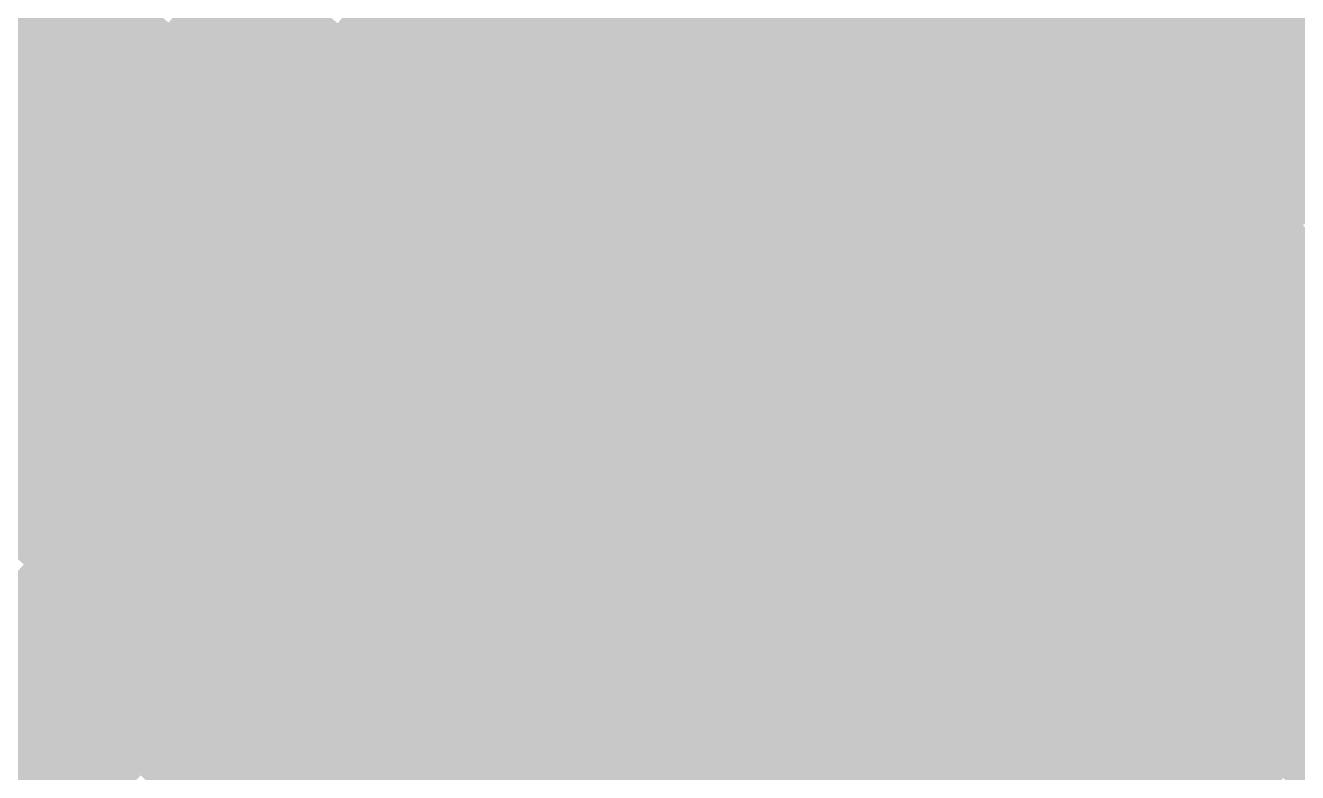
# Model space of a CAD drawing. Header units: inches. Extents: x -266 to 784, y -170 to 213.
# Drawn here: x 88.02 to 123.27, y 91.29 to 112.01 of the extents above; entities that cross this region are included whole.
import ezdxf

# ---------------------------------------------------------------- set-up
doc = ezdxf.new("R2010")
doc.units = ezdxf.units.IN
doc.header["$MEASUREMENT"] = 0

msp = doc.modelspace()

# ---------------------------------------------------------------- linework, layer by layer
at = {"color": 59, "true_color": 0x504828}
msp.add_solid([(98.629099, 114.338536), (99.282272, 115.095745), (101.405402, 111.88362), (102.076961, 112.624571)], dxfattribs=at)
at = {"color": 250, "true_color": 0x322c19}
msp.add_solid([(108.947406, 114.431039), (109.636947, 115.155286), (111.722871, 111.722871), (112.429978, 112.429978)], dxfattribs=at)
at = {"color": 250, "true_color": 0x211c10}
for points in [[(114.551299, 114.551299), (115.258405, 115.258405), (117.328027, 111.705568), (118.052275, 112.395109)], [(117.328027, 111.705568), (118.052275, 112.395109), (120.034082, 108.792551), (120.775033, 109.46411)], [(120.034082, 108.792551), (120.775033, 109.46411), (122.667833, 105.814001), (123.425042, 106.467173)]]:
    msp.add_solid(points, dxfattribs=at)
at = {"color": 28, "true_color": 0x100e08}
msp.add_solid([(120.225016, 114.46373), (120.949263, 115.153271), (122.997887, 111.478787), (123.738838, 112.150345)], dxfattribs=at)
at = {"color": 39, "true_color": 0x433c21}
msp.add_solid([(103.420079, 114.106473), (104.091638, 114.847424), (106.189244, 111.534051), (106.878784, 112.258298)], dxfattribs=at)
at = {"color": 37, "true_color": 0x6e6536}
msp.add_solid([(88.593349, 113.521886), (89.208581, 114.310232), (91.352633, 111.313505), (91.987026, 112.086516)], dxfattribs=at)
at = {"color": 59, "true_color": 0x615830}
msp.add_solid([(93.255813, 113.632537), (93.890206, 114.405547), (96.016408, 111.3097), (96.669581, 112.066909)], dxfattribs=at)
at = {"color": 59, "true_color": 0x544c2a}
msp.add_solid([(97.975926, 113.581327), (98.629099, 114.338536), (100.733843, 111.142669), (101.405402, 111.88362)], dxfattribs=at)
at = {"color": 250, "true_color": 0x36301b}
msp.add_solid([(108.257866, 113.706792), (108.947406, 114.431039), (111.015765, 111.015765), (111.722871, 111.722871)], dxfattribs=at)
at = {"color": 250, "true_color": 0x252012}
for points in [[(113.844192, 113.844192), (114.551299, 114.551299), (116.60378, 111.016028), (117.328027, 111.705568)], [(116.60378, 111.016028), (117.328027, 111.705568), (119.293131, 108.120992), (120.034082, 108.792551)]]:
    msp.add_solid(points, dxfattribs=at)
at = {"color": 28, "true_color": 0x14110a}
for points in [[(119.500769, 113.77419), (120.225016, 114.46373), (122.256936, 110.807228), (122.997887, 111.478787)], [(122.256936, 110.807228), (122.997887, 111.478787), (124.93946, 107.773519), (125.696669, 108.426692)]]:
    msp.add_solid(points, dxfattribs=at)
at = {"color": 49, "true_color": 0x483f23}
msp.add_solid([(102.74852, 113.365522), (103.420079, 114.106473), (105.499703, 110.809804), (106.189244, 111.534051)], dxfattribs=at)
at = {"color": 47, "true_color": 0x726939}
msp.add_solid([(87.978117, 112.733539), (88.593349, 113.521886), (90.71824, 110.540495), (91.352633, 111.313505)], dxfattribs=at)
at = {"color": 37, "true_color": 0x655c32}
msp.add_solid([(92.621419, 112.859526), (93.255813, 113.632537), (95.363235, 110.552492), (96.016408, 111.3097)], dxfattribs=at)
at = {"color": 59, "true_color": 0x594f2c}
msp.add_solid([(97.322754, 112.824118), (97.975926, 113.581327), (100.062284, 110.401718), (100.733843, 111.142669)], dxfattribs=at)
at = {"color": 29, "true_color": 0x3b331d}
for points in [[(107.568325, 112.982545), (108.257866, 113.706792), (110.308658, 110.308658), (111.015765, 111.015765)], [(110.308658, 110.308658), (111.015765, 111.015765), (112.982545, 107.568325), (113.706792, 108.257866)]]:
    msp.add_solid(points, dxfattribs=at)
at = {"color": 250, "true_color": 0x2a2414}
msp.add_solid([(113.137085, 113.137085), (113.844192, 113.844192), (115.879533, 110.326487), (116.60378, 111.016028)], dxfattribs=at)
at = {"color": 28, "true_color": 0x19150c}
msp.add_solid([(118.776522, 113.084649), (119.500769, 113.77419), (121.515985, 110.135669), (122.256936, 110.807228)], dxfattribs=at)
at = {"color": 49, "true_color": 0x4c4325}
msp.add_solid([(102.076961, 112.624571), (102.74852, 113.365522), (104.810163, 110.085557), (105.499703, 110.809804)], dxfattribs=at)
at = {"color": 37, "true_color": 0x6a6034}
msp.add_solid([(91.987026, 112.086516), (92.621419, 112.859526), (94.710062, 109.795283), (95.363235, 110.552492)], dxfattribs=at)
at = {"color": 59, "true_color": 0x5d532e}
msp.add_solid([(96.669581, 112.066909), (97.322754, 112.824118), (99.390725, 109.660767), (100.062284, 110.401718)], dxfattribs=at)
at = {"color": 39, "true_color": 0x3f371f}
msp.add_solid([(106.878784, 112.258298), (107.568325, 112.982545), (109.601551, 109.601551), (110.308658, 110.308658)], dxfattribs=at)
at = {"color": 250, "true_color": 0x2e2816}
msp.add_solid([(112.429978, 112.429978), (113.137085, 113.137085), (115.155286, 109.636947), (115.879533, 110.326487)], dxfattribs=at)
at = {"color": 28, "true_color": 0x1d180e}
for points in [[(118.052275, 112.395109), (118.776522, 113.084649), (120.775033, 109.46411), (121.515985, 110.135669)], [(120.775033, 109.46411), (121.515985, 110.135669), (123.425042, 106.467173), (124.182251, 107.120346)]]:
    msp.add_solid(points, dxfattribs=at)
at = {"color": 47, "true_color": 0x766d3b}
msp.add_solid([(87.362886, 111.945193), (87.978117, 112.733539), (90.083846, 109.767484), (90.71824, 110.540495)], dxfattribs=at)
at = {"color": 49, "true_color": 0x504728}
msp.add_solid([(101.405402, 111.88362), (102.076961, 112.624571), (104.120622, 109.36131), (104.810163, 110.085557)], dxfattribs=at)
at = {"color": 39, "true_color": 0x433b21}
msp.add_solid([(106.189244, 111.534051), (106.878784, 112.258298), (108.894444, 108.894444), (109.601551, 109.601551)], dxfattribs=at)
at = {"color": 250, "true_color": 0x322b19}
for points in [[(111.722871, 111.722871), (112.429978, 112.429978), (114.431039, 108.947406), (115.155286, 109.636947)], [(114.431039, 108.947406), (115.155286, 109.636947), (117.070278, 106.106315), (117.811229, 106.777874)]]:
    msp.add_solid(points, dxfattribs=at)
at = {"color": 28, "true_color": 0x100d08}
msp.add_solid([(122.997887, 111.478787), (123.738838, 112.150345), (125.696669, 108.426692), (126.453877, 109.079865)], dxfattribs=at)
at = {"color": 47, "true_color": 0x7b713d}
msp.add_solid([(86.747654, 111.156846), (87.362886, 111.945193), (89.449453, 108.994474), (90.083846, 109.767484)], dxfattribs=at)
at = {"color": 37, "true_color": 0x6e6436}
msp.add_solid([(91.352633, 111.313505), (91.987026, 112.086516), (94.056889, 109.038074), (94.710062, 109.795283)], dxfattribs=at)
at = {"color": 59, "true_color": 0x615730}
msp.add_solid([(96.016408, 111.3097), (96.669581, 112.066909), (98.719166, 108.919815), (99.390725, 109.660767)], dxfattribs=at)
at = {"color": 59, "true_color": 0x544b2a}
msp.add_solid([(100.733843, 111.142669), (101.405402, 111.88362), (103.431082, 108.637062), (104.120622, 109.36131)], dxfattribs=at)
at = {"color": 49, "true_color": 0x483e23}
for points in [[(105.499703, 110.809804), (106.189244, 111.534051), (108.187338, 108.187338), (108.894444, 108.894444)], [(108.187338, 108.187338), (108.894444, 108.894444), (110.809804, 105.499703), (111.534051, 106.189244)]]:
    msp.add_solid(points, dxfattribs=at)
at = {"color": 250, "true_color": 0x362f1b}
msp.add_solid([(111.015765, 111.015765), (111.722871, 111.722871), (113.706792, 108.257866), (114.431039, 108.947406)], dxfattribs=at)
at = {"color": 47, "true_color": 0x7f753f}
msp.add_solid([(86.132423, 110.3685), (86.747654, 111.156846), (88.81506, 108.221463), (89.449453, 108.994474)], dxfattribs=at)
at = {"color": 47, "true_color": 0x726839}
msp.add_solid([(90.71824, 110.540495), (91.352633, 111.313505), (93.403717, 108.280865), (94.056889, 109.038074)], dxfattribs=at)
at = {"color": 37, "true_color": 0x655b32}
msp.add_solid([(95.363235, 110.552492), (96.016408, 111.3097), (98.047607, 108.178864), (98.719166, 108.919815)], dxfattribs=at)
at = {"color": 59, "true_color": 0x594e2c}
msp.add_solid([(100.062284, 110.401718), (100.733843, 111.142669), (102.741541, 107.912815), (103.431082, 108.637062)], dxfattribs=at)
at = {"color": 49, "true_color": 0x4c4225}
msp.add_solid([(104.810163, 110.085557), (105.499703, 110.809804), (107.480231, 107.480231), (108.187338, 108.187338)], dxfattribs=at)
at = {"color": 250, "true_color": 0x2a2314}
for points in [[(115.879533, 110.326487), (116.60378, 111.016028), (118.55218, 107.449433), (119.293131, 108.120992)], [(118.55218, 107.449433), (119.293131, 108.120992), (121.153415, 104.507655), (121.910624, 105.160828)]]:
    msp.add_solid(points, dxfattribs=at)
at = {"color": 28, "true_color": 0x19140c}
msp.add_solid([(121.515985, 110.135669), (122.256936, 110.807228), (124.182251, 107.120346), (124.93946, 107.773519)], dxfattribs=at)
at = {"color": 57, "true_color": 0x837941}
msp.add_solid([(85.517191, 109.580153), (86.132423, 110.3685), (88.180667, 107.448453), (88.81506, 108.221463)], dxfattribs=at)
at = {"color": 47, "true_color": 0x766c3b}
msp.add_solid([(90.083846, 109.767484), (90.71824, 110.540495), (92.750544, 107.523656), (93.403717, 108.280865)], dxfattribs=at)
at = {"color": 37, "true_color": 0x6a5f34}
msp.add_solid([(94.710062, 109.795283), (95.363235, 110.552492), (97.376048, 107.437913), (98.047607, 108.178864)], dxfattribs=at)
at = {"color": 59, "true_color": 0x5d522e}
msp.add_solid([(99.390725, 109.660767), (100.062284, 110.401718), (102.052001, 107.188568), (102.741541, 107.912815)], dxfattribs=at)
at = {"color": 49, "true_color": 0x504628}
msp.add_solid([(104.120622, 109.36131), (104.810163, 110.085557), (106.773124, 106.773124), (107.480231, 107.480231)], dxfattribs=at)
at = {"color": 39, "true_color": 0x3f361f}
for points in [[(109.601551, 109.601551), (110.308658, 110.308658), (112.258298, 106.878784), (112.982545, 107.568325)], [(112.258298, 106.878784), (112.982545, 107.568325), (114.847424, 104.091638), (115.588376, 104.763197)]]:
    msp.add_solid(points, dxfattribs=at)
at = {"color": 250, "true_color": 0x2e2716}
msp.add_solid([(115.155286, 109.636947), (115.879533, 110.326487), (117.811229, 106.777874), (118.55218, 107.449433)], dxfattribs=at)
at = {"color": 47, "true_color": 0x7b703d}
msp.add_solid([(89.449453, 108.994474), (90.083846, 109.767484), (92.097371, 106.766447), (92.750544, 107.523656)], dxfattribs=at)
at = {"color": 37, "true_color": 0x6e6336}
msp.add_solid([(94.056889, 109.038074), (94.710062, 109.795283), (96.70449, 106.696962), (97.376048, 107.437913)], dxfattribs=at)
at = {"color": 59, "true_color": 0x615630}
msp.add_solid([(98.719166, 108.919815), (99.390725, 109.660767), (101.36246, 106.464321), (102.052001, 107.188568)], dxfattribs=at)
at = {"color": 57, "true_color": 0x887d43}
msp.add_solid([(84.90196, 108.791807), (85.517191, 109.580153), (87.546273, 106.675443), (88.180667, 107.448453)], dxfattribs=at)
at = {"color": 59, "true_color": 0x544a2a}
msp.add_solid([(103.431082, 108.637062), (104.120622, 109.36131), (106.066017, 106.066017), (106.773124, 106.773124)], dxfattribs=at)
at = {"color": 39, "true_color": 0x433a21}
msp.add_solid([(108.894444, 108.894444), (109.601551, 109.601551), (111.534051, 106.189244), (112.258298, 106.878784)], dxfattribs=at)
at = {"color": 47, "true_color": 0x7f743f}
msp.add_solid([(88.81506, 108.221463), (89.449453, 108.994474), (91.444198, 106.009239), (92.097371, 106.766447)], dxfattribs=at)
at = {"color": 37, "true_color": 0x726639}
msp.add_solid([(93.403717, 108.280865), (94.056889, 109.038074), (96.032931, 105.956011), (96.70449, 106.696962)], dxfattribs=at)
at = {"color": 29, "true_color": 0x362e1b}
for points in [[(113.706792, 108.257866), (114.431039, 108.947406), (116.329327, 105.434756), (117.070278, 106.106315)], [(116.329327, 105.434756), (117.070278, 106.106315), (118.881789, 102.548136), (119.638998, 103.201309)]]:
    msp.add_solid(points, dxfattribs=at)
at = {"color": 37, "true_color": 0x655a32}
msp.add_solid([(98.047607, 108.178864), (98.719166, 108.919815), (100.67292, 105.740074), (101.36246, 106.464321)], dxfattribs=at)
at = {"color": 59, "true_color": 0x594d2c}
msp.add_solid([(102.741541, 107.912815), (103.431082, 108.637062), (105.35891, 105.35891), (106.066017, 106.066017)], dxfattribs=at)
at = {"color": 250, "true_color": 0x251f12}
for points in [[(119.293131, 108.120992), (120.034082, 108.792551), (121.910624, 105.160828), (122.667833, 105.814001)], [(121.910624, 105.160828), (122.667833, 105.814001), (124.454683, 102.137319), (125.227693, 102.771712)]]:
    msp.add_solid(points, dxfattribs=at)
at = {"color": 47, "true_color": 0x766a3b}
msp.add_solid([(92.750544, 107.523656), (93.403717, 108.280865), (95.361372, 105.21506), (96.032931, 105.956011)], dxfattribs=at)
at = {"color": 29, "true_color": 0x3b321d}
msp.add_solid([(112.982545, 107.568325), (113.706792, 108.257866), (115.588376, 104.763197), (116.329327, 105.434756)], dxfattribs=at)
at = {"color": 47, "true_color": 0x837741}
msp.add_solid([(88.180667, 107.448453), (88.81506, 108.221463), (90.791025, 105.25203), (91.444198, 106.009239)], dxfattribs=at)
at = {"color": 37, "true_color": 0x6a5e34}
msp.add_solid([(97.376048, 107.437913), (98.047607, 108.178864), (99.983379, 105.015827), (100.67292, 105.740074)], dxfattribs=at)
at = {"color": 59, "true_color": 0x5d512e}
msp.add_solid([(102.052001, 107.188568), (102.741541, 107.912815), (104.651804, 104.651804), (105.35891, 105.35891)], dxfattribs=at)
at = {"color": 49, "true_color": 0x4c4125}
msp.add_solid([(107.480231, 107.480231), (108.187338, 108.187338), (110.085557, 104.810163), (110.809804, 105.499703)], dxfattribs=at)
at = {"color": 57, "true_color": 0x887b43}
msp.add_solid([(87.546273, 106.675443), (88.180667, 107.448453), (90.137852, 104.494821), (90.791025, 105.25203)], dxfattribs=at)
at = {"color": 47, "true_color": 0x7b6e3d}
msp.add_solid([(92.097371, 106.766447), (92.750544, 107.523656), (94.689813, 104.474109), (95.361372, 105.21506)], dxfattribs=at)
at = {"color": 37, "true_color": 0x6e6136}
msp.add_solid([(96.70449, 106.696962), (97.376048, 107.437913), (99.293838, 104.29158), (99.983379, 105.015827)], dxfattribs=at)
at = {"color": 59, "true_color": 0x615530}
msp.add_solid([(101.36246, 106.464321), (102.052001, 107.188568), (103.944697, 103.944697), (104.651804, 104.651804)], dxfattribs=at)
at = {"color": 49, "true_color": 0x504528}
msp.add_solid([(106.773124, 106.773124), (107.480231, 107.480231), (109.36131, 104.120622), (110.085557, 104.810163)], dxfattribs=at)
at = {"color": 250, "true_color": 0x2e2616}
for points in [[(117.811229, 106.777874), (118.55218, 107.449433), (120.396207, 103.854482), (121.153415, 104.507655)], [(120.396207, 103.854482), (121.153415, 104.507655), (122.908662, 100.868532), (123.681673, 101.502925)]]:
    msp.add_solid(points, dxfattribs=at)
at = {"color": 39, "true_color": 0x433921}
msp.add_solid([(111.534051, 106.189244), (112.258298, 106.878784), (114.106473, 103.420079), (114.847424, 104.091638)], dxfattribs=at)
at = {"color": 57, "true_color": 0x8c7f45}
msp.add_solid([(86.91188, 105.902432), (87.546273, 106.675443), (89.484679, 103.737612), (90.137852, 104.494821)], dxfattribs=at)
at = {"color": 47, "true_color": 0x7f723f}
msp.add_solid([(91.444198, 106.009239), (92.097371, 106.766447), (94.018254, 103.733158), (94.689813, 104.474109)], dxfattribs=at)
at = {"color": 37, "true_color": 0x726539}
msp.add_solid([(96.032931, 105.956011), (96.70449, 106.696962), (98.604298, 103.567333), (99.293838, 104.29158)], dxfattribs=at)
at = {"color": 59, "true_color": 0x54492a}
msp.add_solid([(106.066017, 106.066017), (106.773124, 106.773124), (108.637062, 103.431082), (109.36131, 104.120622)], dxfattribs=at)
at = {"color": 250, "true_color": 0x322a19}
msp.add_solid([(117.070278, 106.106315), (117.811229, 106.777874), (119.638998, 103.201309), (120.396207, 103.854482)], dxfattribs=at)
at = {"color": 37, "true_color": 0x655932}
msp.add_solid([(100.67292, 105.740074), (101.36246, 106.464321), (103.23759, 103.23759), (103.944697, 103.944697)], dxfattribs=at)
at = {"color": 39, "true_color": 0x483d23}
msp.add_solid([(110.809804, 105.499703), (111.534051, 106.189244), (113.365522, 102.74852), (114.106473, 103.420079)], dxfattribs=at)
at = {"color": 250, "true_color": 0x211b10}
msp.add_solid([(122.667833, 105.814001), (123.425042, 106.467173), (125.227693, 102.771712), (126.000704, 103.406105)], dxfattribs=at)
at = {"color": 45, "true_color": 0x908348}
msp.add_solid([(86.277487, 105.129422), (86.91188, 105.902432), (88.831507, 102.980403), (89.484679, 103.737612)], dxfattribs=at)
at = {"color": 47, "true_color": 0x837641}
msp.add_solid([(90.791025, 105.25203), (91.444198, 106.009239), (93.346695, 102.992206), (94.018254, 103.733158)], dxfattribs=at)
at = {"color": 47, "true_color": 0x76693b}
msp.add_solid([(95.361372, 105.21506), (96.032931, 105.956011), (97.914757, 102.843086), (98.604298, 103.567333)], dxfattribs=at)
at = {"color": 59, "true_color": 0x594c2c}
msp.add_solid([(105.35891, 105.35891), (106.066017, 106.066017), (107.912815, 102.741541), (108.637062, 103.431082)], dxfattribs=at)
at = {"color": 37, "true_color": 0x6a5c34}
msp.add_solid([(99.983379, 105.015827), (100.67292, 105.740074), (102.530483, 102.530483), (103.23759, 103.23759)], dxfattribs=at)
at = {"color": 49, "true_color": 0x4c4025}
msp.add_solid([(110.085557, 104.810163), (110.809804, 105.499703), (112.624571, 102.076961), (113.365522, 102.74852)], dxfattribs=at)
at = {"color": 29, "true_color": 0x3b311d}
msp.add_solid([(115.588376, 104.763197), (116.329327, 105.434756), (118.12458, 101.894963), (118.881789, 102.548136)], dxfattribs=at)
at = {"color": 45, "true_color": 0x94874a}
msp.add_solid([(85.643093, 104.356411), (86.277487, 105.129422), (88.178334, 102.223194), (88.831507, 102.980403)], dxfattribs=at)
at = {"color": 57, "true_color": 0x887a43}
msp.add_solid([(90.137852, 104.494821), (90.791025, 105.25203), (92.675136, 102.251255), (93.346695, 102.992206)], dxfattribs=at)
at = {"color": 47, "true_color": 0x7b6d3d}
msp.add_solid([(94.689813, 104.474109), (95.361372, 105.21506), (97.225217, 102.118839), (97.914757, 102.843086)], dxfattribs=at)
at = {"color": 59, "true_color": 0x5d502e}
msp.add_solid([(104.651804, 104.651804), (105.35891, 105.35891), (107.188568, 102.052001), (107.912815, 102.741541)], dxfattribs=at)
at = {"color": 250, "true_color": 0x2a2214}
msp.add_solid([(121.153415, 104.507655), (121.910624, 105.160828), (123.681673, 101.502925), (124.454683, 102.137319)], dxfattribs=at)
at = {"color": 37, "true_color": 0x6e6036}
msp.add_solid([(99.293838, 104.29158), (99.983379, 105.015827), (101.823376, 101.823376), (102.530483, 102.530483)], dxfattribs=at)
at = {"color": 49, "true_color": 0x504428}
msp.add_solid([(109.36131, 104.120622), (110.085557, 104.810163), (111.88362, 101.405402), (112.624571, 102.076961)], dxfattribs=at)
at = {"color": 39, "true_color": 0x3f351f}
msp.add_solid([(114.847424, 104.091638), (115.588376, 104.763197), (117.367371, 101.241791), (118.12458, 101.894963)], dxfattribs=at)
at = {"color": 45, "true_color": 0x998b4c}
msp.add_solid([(85.0087, 103.583401), (85.643093, 104.356411), (87.525161, 101.465985), (88.178334, 102.223194)], dxfattribs=at)
at = {"color": 57, "true_color": 0x8c7d45}
msp.add_solid([(89.484679, 103.737612), (90.137852, 104.494821), (92.003577, 101.510304), (92.675136, 102.251255)], dxfattribs=at)
at = {"color": 47, "true_color": 0x7f713f}
msp.add_solid([(94.018254, 103.733158), (94.689813, 104.474109), (96.535676, 101.394592), (97.225217, 102.118839)], dxfattribs=at)
at = {"color": 59, "true_color": 0x615430}
msp.add_solid([(103.944697, 103.944697), (104.651804, 104.651804), (106.464321, 101.36246), (107.188568, 102.052001)], dxfattribs=at)
at = {"color": 37, "true_color": 0x726439}
msp.add_solid([(98.604298, 103.567333), (99.293838, 104.29158), (101.11627, 101.11627), (101.823376, 101.823376)], dxfattribs=at)
at = {"color": 59, "true_color": 0x54482a}
msp.add_solid([(108.637062, 103.431082), (109.36131, 104.120622), (111.142669, 100.733843), (111.88362, 101.405402)], dxfattribs=at)
at = {"color": 39, "true_color": 0x433821}
for points in [[(114.106473, 103.420079), (114.847424, 104.091638), (116.610162, 100.588618), (117.367371, 101.241791)], [(116.610162, 100.588618), (117.367371, 101.241791), (119.04361, 97.696566), (119.81662, 98.330959)]]:
    msp.add_solid(points, dxfattribs=at)
at = {"color": 45, "true_color": 0x908148}
msp.add_solid([(88.831507, 102.980403), (89.484679, 103.737612), (91.332018, 100.769353), (92.003577, 101.510304)], dxfattribs=at)
at = {"color": 47, "true_color": 0x837441}
msp.add_solid([(93.346695, 102.992206), (94.018254, 103.733158), (95.846136, 100.670345), (96.535676, 101.394592)], dxfattribs=at)
at = {"color": 59, "true_color": 0x655732}
msp.add_solid([(103.23759, 103.23759), (103.944697, 103.944697), (105.740074, 100.67292), (106.464321, 101.36246)], dxfattribs=at)
at = {"color": 250, "true_color": 0x322919}
for points in [[(119.638998, 103.201309), (120.396207, 103.854482), (122.135652, 100.234139), (122.908662, 100.868532)], [(122.135652, 100.234139), (122.908662, 100.868532), (124.558736, 97.206591), (125.347082, 97.821823)]]:
    msp.add_solid(points, dxfattribs=at)
at = {"color": 47, "true_color": 0x76683b}
msp.add_solid([(97.914757, 102.843086), (98.604298, 103.567333), (100.409163, 100.409163), (101.11627, 101.11627)], dxfattribs=at)
at = {"color": 59, "true_color": 0x594b2c}
msp.add_solid([(107.912815, 102.741541), (108.637062, 103.431082), (110.401718, 100.062284), (111.142669, 100.733843)], dxfattribs=at)
at = {"color": 39, "true_color": 0x483c23}
msp.add_solid([(113.365522, 102.74852), (114.106473, 103.420079), (115.852954, 99.935445), (116.610162, 100.588618)], dxfattribs=at)
at = {"color": 45, "true_color": 0x94854a}
msp.add_solid([(88.178334, 102.223194), (88.831507, 102.980403), (90.660459, 100.028402), (91.332018, 100.769353)], dxfattribs=at)
at = {"color": 57, "true_color": 0x887843}
msp.add_solid([(92.675136, 102.251255), (93.346695, 102.992206), (95.156595, 99.946097), (95.846136, 100.670345)], dxfattribs=at)
at = {"color": 37, "true_color": 0x6a5b34}
msp.add_solid([(102.530483, 102.530483), (103.23759, 103.23759), (105.015827, 99.983379), (105.740074, 100.67292)], dxfattribs=at)
at = {"color": 29, "true_color": 0x362d1b}
msp.add_solid([(118.881789, 102.548136), (119.638998, 103.201309), (121.362641, 99.599746), (122.135652, 100.234139)], dxfattribs=at)
at = {"color": 47, "true_color": 0x7b6b3d}
msp.add_solid([(97.225217, 102.118839), (97.914757, 102.843086), (99.702056, 99.702056), (100.409163, 100.409163)], dxfattribs=at)
at = {"color": 59, "true_color": 0x5d4f2e}
msp.add_solid([(107.188568, 102.052001), (107.912815, 102.741541), (109.660767, 99.390725), (110.401718, 100.062284)], dxfattribs=at)
at = {"color": 49, "true_color": 0x4c3f25}
for points in [[(112.624571, 102.076961), (113.365522, 102.74852), (115.095745, 99.282272), (115.852954, 99.935445)], [(115.095745, 99.282272), (115.852954, 99.935445), (117.497589, 96.427779), (118.270599, 97.062172)]]:
    msp.add_solid(points, dxfattribs=at)
at = {"color": 57, "true_color": 0x8c7c45}
msp.add_solid([(92.003577, 101.510304), (92.675136, 102.251255), (94.467055, 99.22185), (95.156595, 99.946097)], dxfattribs=at)
at = {"color": 37, "true_color": 0x6e5f36}
msp.add_solid([(101.823376, 101.823376), (102.530483, 102.530483), (104.29158, 99.293838), (105.015827, 99.983379)], dxfattribs=at)
at = {"color": 29, "true_color": 0x3b301d}
for points in [[(118.12458, 101.894963), (118.881789, 102.548136), (120.589631, 98.965352), (121.362641, 99.599746)], [(120.589631, 98.965352), (121.362641, 99.599746), (122.982043, 95.976128), (123.770389, 96.59136)]]:
    msp.add_solid(points, dxfattribs=at)
at = {"color": 45, "true_color": 0x99894c}
msp.add_solid([(87.525161, 101.465985), (88.178334, 102.223194), (89.9889, 99.287451), (90.660459, 100.028402)], dxfattribs=at)
at = {"color": 47, "true_color": 0x7f6f3f}
msp.add_solid([(96.535676, 101.394592), (97.225217, 102.118839), (98.994949, 98.994949), (99.702056, 99.702056)], dxfattribs=at)
at = {"color": 59, "true_color": 0x615330}
msp.add_solid([(106.464321, 101.36246), (107.188568, 102.052001), (108.919815, 98.719166), (109.660767, 99.390725)], dxfattribs=at)
at = {"color": 49, "true_color": 0x504328}
msp.add_solid([(111.88362, 101.405402), (112.624571, 102.076961), (114.338536, 98.629099), (115.095745, 99.282272)], dxfattribs=at)
at = {"color": 29, "true_color": 0x3f341f}
msp.add_solid([(117.367371, 101.241791), (118.12458, 101.894963), (119.81662, 98.330959), (120.589631, 98.965352)], dxfattribs=at)
at = {"color": 37, "true_color": 0x726239}
msp.add_solid([(101.11627, 101.11627), (101.823376, 101.823376), (103.567333, 98.604298), (104.29158, 99.293838)], dxfattribs=at)
at = {"color": 45, "true_color": 0x9d8d4e}
msp.add_solid([(86.871988, 100.708777), (87.525161, 101.465985), (89.317341, 98.5465), (89.9889, 99.287451)], dxfattribs=at)
at = {"color": 45, "true_color": 0x908048}
msp.add_solid([(91.332018, 100.769353), (92.003577, 101.510304), (93.777514, 98.497603), (94.467055, 99.22185)], dxfattribs=at)
at = {"color": 47, "true_color": 0x837341}
msp.add_solid([(95.846136, 100.670345), (96.535676, 101.394592), (98.287843, 98.287843), (98.994949, 98.994949)], dxfattribs=at)
at = {"color": 59, "true_color": 0x655632}
msp.add_solid([(105.740074, 100.67292), (106.464321, 101.36246), (108.178864, 98.047607), (108.919815, 98.719166)], dxfattribs=at)
at = {"color": 49, "true_color": 0x54472a}
msp.add_solid([(111.142669, 100.733843), (111.88362, 101.405402), (113.581327, 97.975926), (114.338536, 98.629099)], dxfattribs=at)
at = {"color": 250, "true_color": 0x2e2516}
msp.add_solid([(122.908662, 100.868532), (123.681673, 101.502925), (125.347082, 97.821823), (126.135428, 98.437054)], dxfattribs=at)
at = {"color": 37, "true_color": 0x76663b}
msp.add_solid([(100.409163, 100.409163), (101.11627, 101.11627), (102.843086, 97.914757), (103.567333, 98.604298)], dxfattribs=at)
at = {"color": 55, "true_color": 0xa19150}
msp.add_solid([(86.218815, 99.951568), (86.871988, 100.708777), (88.645782, 97.805549), (89.317341, 98.5465)], dxfattribs=at)
at = {"color": 45, "true_color": 0x94834a}
msp.add_solid([(90.660459, 100.028402), (91.332018, 100.769353), (93.087974, 97.773356), (93.777514, 98.497603)], dxfattribs=at)
at = {"color": 47, "true_color": 0x887643}
msp.add_solid([(95.156595, 99.946097), (95.846136, 100.670345), (97.580736, 97.580736), (98.287843, 98.287843)], dxfattribs=at)
at = {"color": 37, "true_color": 0x6a5a34}
msp.add_solid([(105.015827, 99.983379), (105.740074, 100.67292), (107.437913, 97.376048), (108.178864, 98.047607)], dxfattribs=at)
at = {"color": 59, "true_color": 0x594a2c}
msp.add_solid([(110.401718, 100.062284), (111.142669, 100.733843), (112.824118, 97.322754), (113.581327, 97.975926)], dxfattribs=at)
at = {"color": 39, "true_color": 0x483b23}
msp.add_solid([(115.852954, 99.935445), (116.610162, 100.588618), (118.270599, 97.062172), (119.04361, 97.696566)], dxfattribs=at)
at = {"color": 47, "true_color": 0x7b6a3d}
msp.add_solid([(99.702056, 99.702056), (100.409163, 100.409163), (102.118839, 97.225217), (102.843086, 97.914757)], dxfattribs=at)
at = {"color": 29, "true_color": 0x362c1b}
msp.add_solid([(121.362641, 99.599746), (122.135652, 100.234139), (123.770389, 96.59136), (124.558736, 97.206591)], dxfattribs=at)
at = {"color": 55, "true_color": 0xa59452}
msp.add_solid([(85.565642, 99.194359), (86.218815, 99.951568), (87.974223, 97.064597), (88.645782, 97.805549)], dxfattribs=at)
at = {"color": 45, "true_color": 0x99874c}
msp.add_solid([(89.9889, 99.287451), (90.660459, 100.028402), (92.398433, 97.049109), (93.087974, 97.773356)], dxfattribs=at)
at = {"color": 57, "true_color": 0x8c7a45}
msp.add_solid([(94.467055, 99.22185), (95.156595, 99.946097), (96.873629, 96.873629), (97.580736, 97.580736)], dxfattribs=at)
at = {"color": 37, "true_color": 0x6e5d36}
msp.add_solid([(104.29158, 99.293838), (105.015827, 99.983379), (106.696962, 96.704489), (107.437913, 97.376048)], dxfattribs=at)
at = {"color": 59, "true_color": 0x5d4e2e}
msp.add_solid([(109.660767, 99.390725), (110.401718, 100.062284), (112.066909, 96.669581), (112.824118, 97.322754)], dxfattribs=at)
at = {"color": 47, "true_color": 0x7f6d3f}
msp.add_solid([(98.994949, 98.994949), (99.702056, 99.702056), (101.394592, 96.535676), (102.118839, 97.225217)], dxfattribs=at)
at = {"color": 45, "true_color": 0x9d8b4e}
msp.add_solid([(89.317341, 98.5465), (89.9889, 99.287451), (91.708892, 96.324862), (92.398433, 97.049109)], dxfattribs=at)
at = {"color": 45, "true_color": 0x907e48}
msp.add_solid([(93.777514, 98.497603), (94.467055, 99.22185), (96.166522, 96.166522), (96.873629, 96.873629)], dxfattribs=at)
at = {"color": 37, "true_color": 0x726139}
msp.add_solid([(103.567333, 98.604298), (104.29158, 99.293838), (105.956011, 96.032931), (106.696962, 96.704489)], dxfattribs=at)
at = {"color": 59, "true_color": 0x615130}
msp.add_solid([(108.919815, 98.719166), (109.660767, 99.390725), (111.3097, 96.016408), (112.066909, 96.669581)], dxfattribs=at)
at = {"color": 49, "true_color": 0x504228}
msp.add_solid([(114.338536, 98.629099), (115.095745, 99.282272), (116.724578, 95.793386), (117.497589, 96.427779)], dxfattribs=at)
at = {"color": 47, "true_color": 0x837141}
msp.add_solid([(98.287843, 98.287843), (98.994949, 98.994949), (100.670345, 95.846136), (101.394592, 96.535676)], dxfattribs=at)
at = {"color": 59, "true_color": 0x655532}
msp.add_solid([(108.178864, 98.047607), (108.919815, 98.719166), (110.552492, 95.363235), (111.3097, 96.016408)], dxfattribs=at)
at = {"color": 29, "true_color": 0x3f331f}
msp.add_solid([(119.81662, 98.330959), (120.589631, 98.965352), (122.193696, 95.360897), (122.982043, 95.976128)], dxfattribs=at)
at = {"color": 45, "true_color": 0xa18f50}
msp.add_solid([(88.645782, 97.805549), (89.317341, 98.5465), (91.019352, 95.600615), (91.708892, 96.324862)], dxfattribs=at)
at = {"color": 45, "true_color": 0x94824a}
msp.add_solid([(93.087974, 97.773356), (93.777514, 98.497603), (95.459415, 95.459415), (96.166522, 96.166522)], dxfattribs=at)
at = {"color": 37, "true_color": 0x76653b}
msp.add_solid([(102.843086, 97.914757), (103.567333, 98.604298), (105.21506, 95.361372), (105.956011, 96.032931)], dxfattribs=at)
at = {"color": 49, "true_color": 0x54462a}
msp.add_solid([(113.581327, 97.975926), (114.338536, 98.629099), (115.951568, 95.158993), (116.724578, 95.793386)], dxfattribs=at)
at = {"color": 47, "true_color": 0x887543}
msp.add_solid([(97.580736, 97.580736), (98.287843, 98.287843), (99.946097, 95.156595), (100.670345, 95.846136)], dxfattribs=at)
at = {"color": 37, "true_color": 0x6a5934}
msp.add_solid([(107.437913, 97.376048), (108.178864, 98.047607), (109.795283, 94.710062), (110.552492, 95.363235)], dxfattribs=at)
at = {"color": 39, "true_color": 0x433721}
msp.add_solid([(119.04361, 97.696566), (119.81662, 98.330959), (121.40535, 94.745665), (122.193696, 95.360897)], dxfattribs=at)
at = {"color": 55, "true_color": 0xa59352}
msp.add_solid([(87.974223, 97.064597), (88.645782, 97.805549), (90.329811, 94.876368), (91.019352, 95.600615)], dxfattribs=at)
at = {"color": 45, "true_color": 0x99854c}
msp.add_solid([(92.398433, 97.049109), (93.087974, 97.773356), (94.752309, 94.752309), (95.459415, 95.459415)], dxfattribs=at)
at = {"color": 47, "true_color": 0x7b683d}
msp.add_solid([(102.118839, 97.225217), (102.843086, 97.914757), (104.474109, 94.689813), (105.21506, 95.361372)], dxfattribs=at)
at = {"color": 59, "true_color": 0x59492c}
msp.add_solid([(112.824118, 97.322754), (113.581327, 97.975926), (115.178558, 94.524599), (115.951568, 95.158993)], dxfattribs=at)
at = {"color": 39, "true_color": 0x483a23}
msp.add_solid([(118.270599, 97.062172), (119.04361, 97.696566), (120.617003, 94.130433), (121.40535, 94.745665)], dxfattribs=at)
at = {"color": 57, "true_color": 0x8c7945}
msp.add_solid([(96.873629, 96.873629), (97.580736, 97.580736), (99.22185, 94.467055), (99.946097, 95.156595)], dxfattribs=at)
at = {"color": 37, "true_color": 0x6e5c36}
msp.add_solid([(106.696962, 96.704489), (107.437913, 97.376048), (109.038074, 94.056889), (109.795283, 94.710062)], dxfattribs=at)
at = {"color": 59, "true_color": 0x5d4d2e}
msp.add_solid([(112.066909, 96.669581), (112.824118, 97.322754), (114.405547, 93.890206), (115.178558, 94.524599)], dxfattribs=at)
at = {"color": 55, "true_color": 0xaa9654}
msp.add_solid([(87.302664, 96.323646), (87.974223, 97.064597), (89.640271, 94.152121), (90.329811, 94.876368)], dxfattribs=at)
at = {"color": 45, "true_color": 0x9d894e}
msp.add_solid([(91.708892, 96.324862), (92.398433, 97.049109), (94.045202, 94.045202), (94.752309, 94.752309)], dxfattribs=at)
at = {"color": 47, "true_color": 0x7f6c3f}
msp.add_solid([(101.394592, 96.535676), (102.118839, 97.225217), (103.733158, 94.018254), (104.474109, 94.689813)], dxfattribs=at)
at = {"color": 49, "true_color": 0x4c3e25}
msp.add_solid([(117.497589, 96.427779), (118.270599, 97.062172), (119.828657, 93.515202), (120.617003, 94.130433)], dxfattribs=at)
at = {"color": 45, "true_color": 0x907c48}
msp.add_solid([(96.166522, 96.166522), (96.873629, 96.873629), (98.497603, 93.777514), (99.22185, 94.467055)], dxfattribs=at)
at = {"color": 37, "true_color": 0x726039}
msp.add_solid([(105.956011, 96.032931), (106.696962, 96.704489), (108.280865, 93.403717), (109.038074, 94.056889)], dxfattribs=at)
at = {"color": 59, "true_color": 0x615030}
msp.add_solid([(111.3097, 96.016408), (112.066909, 96.669581), (113.632537, 93.255813), (114.405547, 93.890206)], dxfattribs=at)
at = {"color": 55, "true_color": 0xae9a56}
msp.add_solid([(86.631105, 95.582695), (87.302664, 96.323646), (88.95073, 93.427874), (89.640271, 94.152121)], dxfattribs=at)
at = {"color": 45, "true_color": 0xa18d50}
msp.add_solid([(91.019352, 95.600615), (91.708892, 96.324862), (93.338095, 93.338095), (94.045202, 94.045202)], dxfattribs=at)
at = {"color": 47, "true_color": 0x837041}
msp.add_solid([(100.670345, 95.846136), (101.394592, 96.535676), (102.992206, 93.346695), (103.733158, 94.018254)], dxfattribs=at)
at = {"color": 49, "true_color": 0x504128}
msp.add_solid([(116.724578, 95.793386), (117.497589, 96.427779), (119.040311, 92.89997), (119.828657, 93.515202)], dxfattribs=at)
at = {"color": 29, "true_color": 0x3b2f1d}
msp.add_solid([(122.982043, 95.976128), (123.770389, 96.59136), (125.300375, 92.929091), (126.103582, 93.524791)], dxfattribs=at)
at = {"color": 45, "true_color": 0x94804a}
msp.add_solid([(95.459415, 95.459415), (96.166522, 96.166522), (97.773356, 93.087974), (98.497603, 93.777514)], dxfattribs=at)
at = {"color": 37, "true_color": 0x76633b}
msp.add_solid([(105.21506, 95.361372), (105.956011, 96.032931), (107.523656, 92.750544), (108.280865, 93.403717)], dxfattribs=at)
at = {"color": 59, "true_color": 0x655432}
msp.add_solid([(110.552492, 95.363235), (111.3097, 96.016408), (112.859526, 92.621419), (113.632537, 93.255813)], dxfattribs=at)
at = {"color": 29, "true_color": 0x3f321f}
msp.add_solid([(122.193696, 95.360897), (122.982043, 95.976128), (124.497167, 92.333392), (125.300375, 92.929091)], dxfattribs=at)
at = {"color": 55, "true_color": 0xb29e59}
msp.add_solid([(85.959546, 94.841744), (86.631105, 95.582695), (88.26119, 92.703627), (88.95073, 93.427874)], dxfattribs=at)
at = {"color": 55, "true_color": 0xa59152}
msp.add_solid([(90.329811, 94.876368), (91.019352, 95.600615), (92.630988, 92.630988), (93.338095, 93.338095)], dxfattribs=at)
at = {"color": 47, "true_color": 0x887343}
msp.add_solid([(99.946097, 95.156595), (100.670345, 95.846136), (102.251255, 92.675136), (102.992206, 93.346695)], dxfattribs=at)
at = {"color": 49, "true_color": 0x54452a}
msp.add_solid([(115.951568, 95.158993), (116.724578, 95.793386), (118.251964, 92.284739), (119.040311, 92.89997)], dxfattribs=at)
at = {"color": 45, "true_color": 0x99844c}
msp.add_solid([(94.752309, 94.752309), (95.459415, 95.459415), (97.049109, 92.398433), (97.773356, 93.087974)], dxfattribs=at)
at = {"color": 37, "true_color": 0x7b673d}
msp.add_solid([(104.474109, 94.689813), (105.21506, 95.361372), (106.766447, 92.097371), (107.523656, 92.750544)], dxfattribs=at)
at = {"color": 27, "true_color": 0x6a5734}
msp.add_solid([(109.795283, 94.710062), (110.552492, 95.363235), (112.086516, 91.987026), (112.859526, 92.621419)], dxfattribs=at)
at = {"color": 39, "true_color": 0x433621}
msp.add_solid([(121.40535, 94.745665), (122.193696, 95.360897), (123.69396, 91.737693), (124.497167, 92.333392)], dxfattribs=at)
at = {"color": 33, "true_color": 0xb6a25b}
msp.add_solid([(85.287987, 94.100793), (85.959546, 94.841744), (87.571649, 91.97938), (88.26119, 92.703627)], dxfattribs=at)
at = {"color": 55, "true_color": 0xaa9454}
msp.add_solid([(89.640271, 94.152121), (90.329811, 94.876368), (91.923882, 91.923882), (92.630988, 92.630988)], dxfattribs=at)
at = {"color": 35, "true_color": 0x8c7745}
msp.add_solid([(99.22185, 94.467055), (99.946097, 95.156595), (101.510304, 92.003577), (102.251255, 92.675136)], dxfattribs=at)
at = {"color": 59, "true_color": 0x59482c}
msp.add_solid([(115.178558, 94.524599), (115.951568, 95.158993), (117.463618, 91.669507), (118.251964, 92.284739)], dxfattribs=at)
at = {"color": 45, "true_color": 0x9d874e}
msp.add_solid([(94.045202, 94.045202), (94.752309, 94.752309), (96.324862, 91.708892), (97.049109, 92.398433)], dxfattribs=at)
at = {"color": 47, "true_color": 0x7f6a3f}
msp.add_solid([(103.733158, 94.018254), (104.474109, 94.689813), (106.009239, 91.444198), (106.766447, 92.097371)], dxfattribs=at)
at = {"color": 37, "true_color": 0x6e5b36}
msp.add_solid([(109.038074, 94.056889), (109.795283, 94.710062), (111.313505, 91.352633), (112.086516, 91.987026)], dxfattribs=at)
at = {"color": 59, "true_color": 0x5d4c2e}
msp.add_solid([(114.405547, 93.890206), (115.178558, 94.524599), (116.675271, 91.054275), (117.463618, 91.669507)], dxfattribs=at)
at = {"color": 39, "true_color": 0x483923}
for points in [[(120.617003, 94.130433), (121.40535, 94.745665), (122.890752, 91.141994), (123.69396, 91.737693)], [(122.890752, 91.141994), (123.69396, 91.737693), (125.090476, 88.098653), (125.908061, 88.674461)]]:
    msp.add_solid(points, dxfattribs=at)
at = {"color": 55, "true_color": 0xae9856}
msp.add_solid([(88.95073, 93.427874), (89.640271, 94.152121), (91.216775, 91.216775), (91.923882, 91.923882)], dxfattribs=at)
at = {"color": 35, "true_color": 0x907b48}
msp.add_solid([(98.497603, 93.777514), (99.22185, 94.467055), (100.769353, 91.332018), (101.510304, 92.003577)], dxfattribs=at)
at = {"color": 45, "true_color": 0xa18b50}
msp.add_solid([(93.338095, 93.338095), (94.045202, 94.045202), (95.600615, 91.019352), (96.324862, 91.708892)], dxfattribs=at)
at = {"color": 47, "true_color": 0x836e41}
msp.add_solid([(102.992206, 93.346695), (103.733158, 94.018254), (105.25203, 90.791025), (106.009239, 91.444198)], dxfattribs=at)
at = {"color": 37, "true_color": 0x725e39}
msp.add_solid([(108.280865, 93.403717), (109.038074, 94.056889), (110.540495, 90.71824), (111.313505, 91.352633)], dxfattribs=at)
at = {"color": 59, "true_color": 0x614f30}
msp.add_solid([(113.632537, 93.255813), (114.405547, 93.890206), (115.886925, 90.439044), (116.675271, 91.054275)], dxfattribs=at)
at = {"color": 39, "true_color": 0x4c3d25}
msp.add_solid([(119.828657, 93.515202), (120.617003, 94.130433), (122.087545, 90.546294), (122.890752, 91.141994)], dxfattribs=at)
at = {"color": 55, "true_color": 0xb29c59}
msp.add_solid([(88.26119, 92.703627), (88.95073, 93.427874), (90.509668, 90.509668), (91.216775, 91.216775)], dxfattribs=at)
at = {"color": 45, "true_color": 0x947e4a}
msp.add_solid([(97.773356, 93.087974), (98.497603, 93.777514), (100.028402, 90.660459), (100.769353, 91.332018)], dxfattribs=at)
at = {"color": 49, "true_color": 0x504028}
msp.add_solid([(119.040311, 92.89997), (119.828657, 93.515202), (121.284337, 89.950595), (122.087545, 90.546294)], dxfattribs=at)
at = {"color": 45, "true_color": 0xa58f52}
msp.add_solid([(92.630988, 92.630988), (93.338095, 93.338095), (94.876368, 90.329811), (95.600615, 91.019352)], dxfattribs=at)
at = {"color": 45, "true_color": 0x99824c}
msp.add_solid([(97.049109, 92.398433), (97.773356, 93.087974), (99.287451, 89.9889), (100.028402, 90.660459)], dxfattribs=at)
at = {"color": 47, "true_color": 0x887243}
msp.add_solid([(102.251255, 92.675136), (102.992206, 93.346695), (104.494821, 90.137852), (105.25203, 90.791025)], dxfattribs=at)
at = {"color": 37, "true_color": 0x76623b}
msp.add_solid([(107.523656, 92.750544), (108.280865, 93.403717), (109.767484, 90.083846), (110.540495, 90.71824)], dxfattribs=at)
at = {"color": 59, "true_color": 0x655332}
msp.add_solid([(112.859526, 92.621419), (113.632537, 93.255813), (115.098578, 89.823812), (115.886925, 90.439044)], dxfattribs=at)
at = {"color": 37, "true_color": 0x7b653d}
msp.add_solid([(106.766447, 92.097371), (107.523656, 92.750544), (108.994474, 89.449453), (109.767484, 90.083846)], dxfattribs=at)
at = {"color": 49, "true_color": 0x54442a}
msp.add_solid([(118.251964, 92.284739), (119.040311, 92.89997), (120.48113, 89.354896), (121.284337, 89.950595)], dxfattribs=at)
at = {"color": 33, "true_color": 0xb6a05b}
msp.add_solid([(87.571649, 91.97938), (88.26119, 92.703627), (89.802561, 89.802561), (90.509668, 90.509668)], dxfattribs=at)
at = {"color": 55, "true_color": 0xaa9254}
msp.add_solid([(91.923882, 91.923882), (92.630988, 92.630988), (94.152121, 89.640271), (94.876368, 90.329811)], dxfattribs=at)
at = {"color": 45, "true_color": 0x9d854e}
msp.add_solid([(96.324862, 91.708892), (97.049109, 92.398433), (98.5465, 89.317341), (99.287451, 89.9889)], dxfattribs=at)
at = {"color": 35, "true_color": 0x8c7545}
msp.add_solid([(101.510304, 92.003577), (102.251255, 92.675136), (103.737612, 89.484679), (104.494821, 90.137852)], dxfattribs=at)
at = {"color": 27, "true_color": 0x6a5634}
msp.add_solid([(112.086516, 91.987026), (112.859526, 92.621419), (114.310232, 89.208581), (115.098578, 89.823812)], dxfattribs=at)
at = {"color": 47, "true_color": 0x7f693f}
msp.add_solid([(106.009239, 91.444198), (106.766447, 92.097371), (108.221463, 88.81506), (108.994474, 89.449453)], dxfattribs=at)
at = {"color": 49, "true_color": 0x59472c}
msp.add_solid([(117.463618, 91.669507), (118.251964, 92.284739), (119.677922, 88.759196), (120.48113, 89.354896)], dxfattribs=at)
at = {"color": 33, "true_color": 0xbba35d}
msp.add_solid([(86.882109, 91.255132), (87.571649, 91.97938), (89.095454, 89.095454), (89.802561, 89.802561)], dxfattribs=at)
at = {"color": 55, "true_color": 0xae9656}
msp.add_solid([(91.216775, 91.216775), (91.923882, 91.923882), (93.427874, 88.95073), (94.152121, 89.640271)], dxfattribs=at)
at = {"color": 45, "true_color": 0xa18950}
msp.add_solid([(95.600615, 91.019352), (96.324862, 91.708892), (97.805549, 88.645782), (98.5465, 89.317341)], dxfattribs=at)
at = {"color": 35, "true_color": 0x907948}
msp.add_solid([(100.769353, 91.332018), (101.510304, 92.003577), (102.980403, 88.831507), (103.737612, 89.484679)], dxfattribs=at)
at = {"color": 37, "true_color": 0x6e5a36}
msp.add_solid([(111.313505, 91.352633), (112.086516, 91.987026), (113.521886, 88.593349), (114.310232, 89.208581)], dxfattribs=at)
at = {"color": 59, "true_color": 0x5d4b2e}
msp.add_solid([(116.675271, 91.054275), (117.463618, 91.669507), (118.874715, 88.163497), (119.677922, 88.759196)], dxfattribs=at)
at = {"color": 45, "true_color": 0x947c4a}
msp.add_solid([(100.028402, 90.660459), (100.769353, 91.332018), (102.223194, 88.178334), (102.980403, 88.831507)], dxfattribs=at)
at = {"color": 47, "true_color": 0x836d41}
msp.add_solid([(105.25203, 90.791025), (106.009239, 91.444198), (107.448453, 88.180666), (108.221463, 88.81506)], dxfattribs=at)
at = {"color": 37, "true_color": 0x725d39}
msp.add_solid([(110.540495, 90.71824), (111.313505, 91.352633), (112.733539, 87.978117), (113.521886, 88.593349)], dxfattribs=at)

doc.saveas('drawing.dxf')
